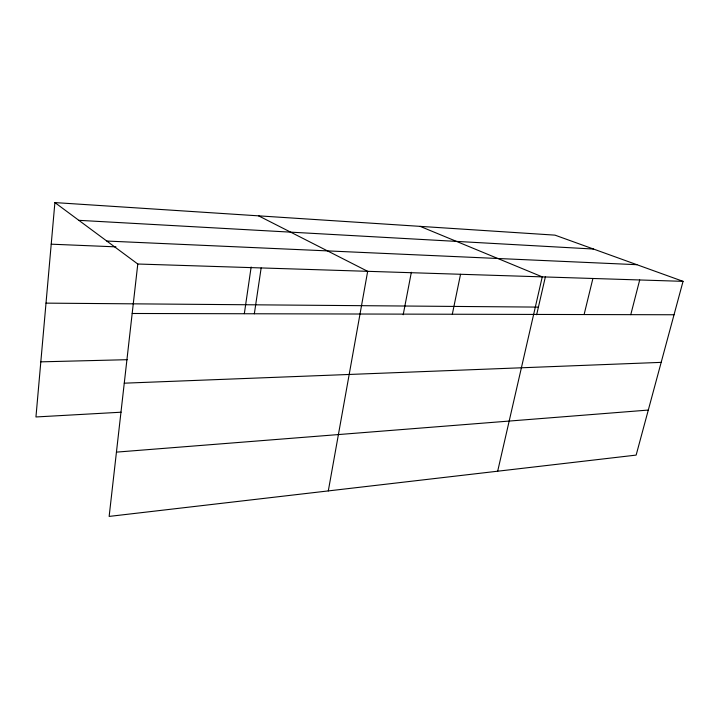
<?xml version="1.0" encoding="UTF-8"?>
<svg xmlns="http://www.w3.org/2000/svg" width="719" height="719" viewBox="0 0 719 719"><rect width="100%" height="100%" fill="white"/><g stroke="black" fill="none" stroke-linecap="round" stroke-linejoin="round"><path stroke-width="1.08" d="M54.896 202.587L137.787 264.017L109.144 516.413L636.144 455.1L683.05 281.345L554.987 235.14L54.896 202.587L35.95 416.966L121.107 412.212M244.343 313.628L251.147 266.992M254.346 313.772L261.159 267.944M328.304 490.915L367.67 271.324L258.606 215.853M403.197 314.76L411.349 272.276M452.314 314.239L460.546 274.272M497.674 471.215L542.252 276.869L420.148 226.368M536.653 314.742L545.406 276.716M584.107 314.545L592.905 278.478M630.77 314.661L639.694 279.97M116.442 452.125L648.304 410.064M124.261 383.182L661.174 362.367M40.821 361.846L127.254 359.689M132.179 313.484L674.027 314.76M46.007 303.13L538.414 307.103M137.787 264.017L683.05 281.345M51.22 244.181L115.948 246.86M106.78 241.045L636.89 264.691M78.829 220.329L593.526 249.044"/></g></svg>
